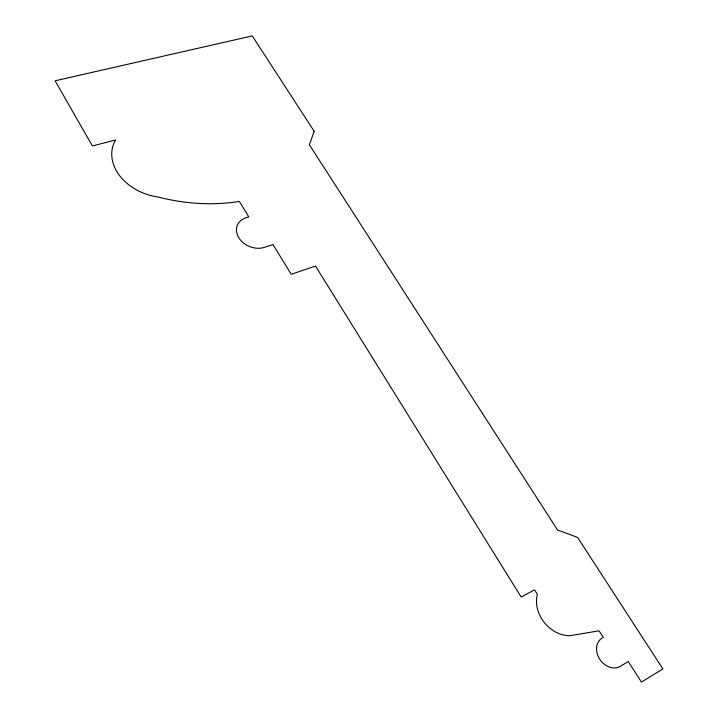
<?xml version="1.0" encoding="UTF-8"?>
<svg xmlns="http://www.w3.org/2000/svg" width="718" height="718" viewBox="0 0 718 718"><rect width="100%" height="100%" fill="white"/><g stroke="black" fill="none" stroke-linecap="round" stroke-linejoin="round"><path stroke-width="1.08" d="M314.152 131.286L309.422 144.821L557.572 530.037L577.55 537.369L662.902 668.952L641.425 682.1L628.277 661.547L621.312 665.712A16.837 13.427 53.8 0 1 599.62 659.043A16.837 13.427 53.8 0 1 603.308 637.467L599.063 630.808L570.379 635.663A30.829 25.013 50.9 0 1 537.378 594.28L534.605 589.864L521.169 597.035L315.516 266.082L291.203 274.276L273.019 244.578L263.793 247.539A19.198 15.006 22.6 0 1 238.789 237.703A19.198 15.006 22.6 0 1 245.727 217.859L248.805 216.917L239.345 201.408A160.41 115.876 18.8 0 1 157.709 196.938A47.738 36.196 17.7 0 1 115.571 139.983L92.407 145.951L55.098 80.802L252.278 35.9L314.152 131.286"/></g></svg>
